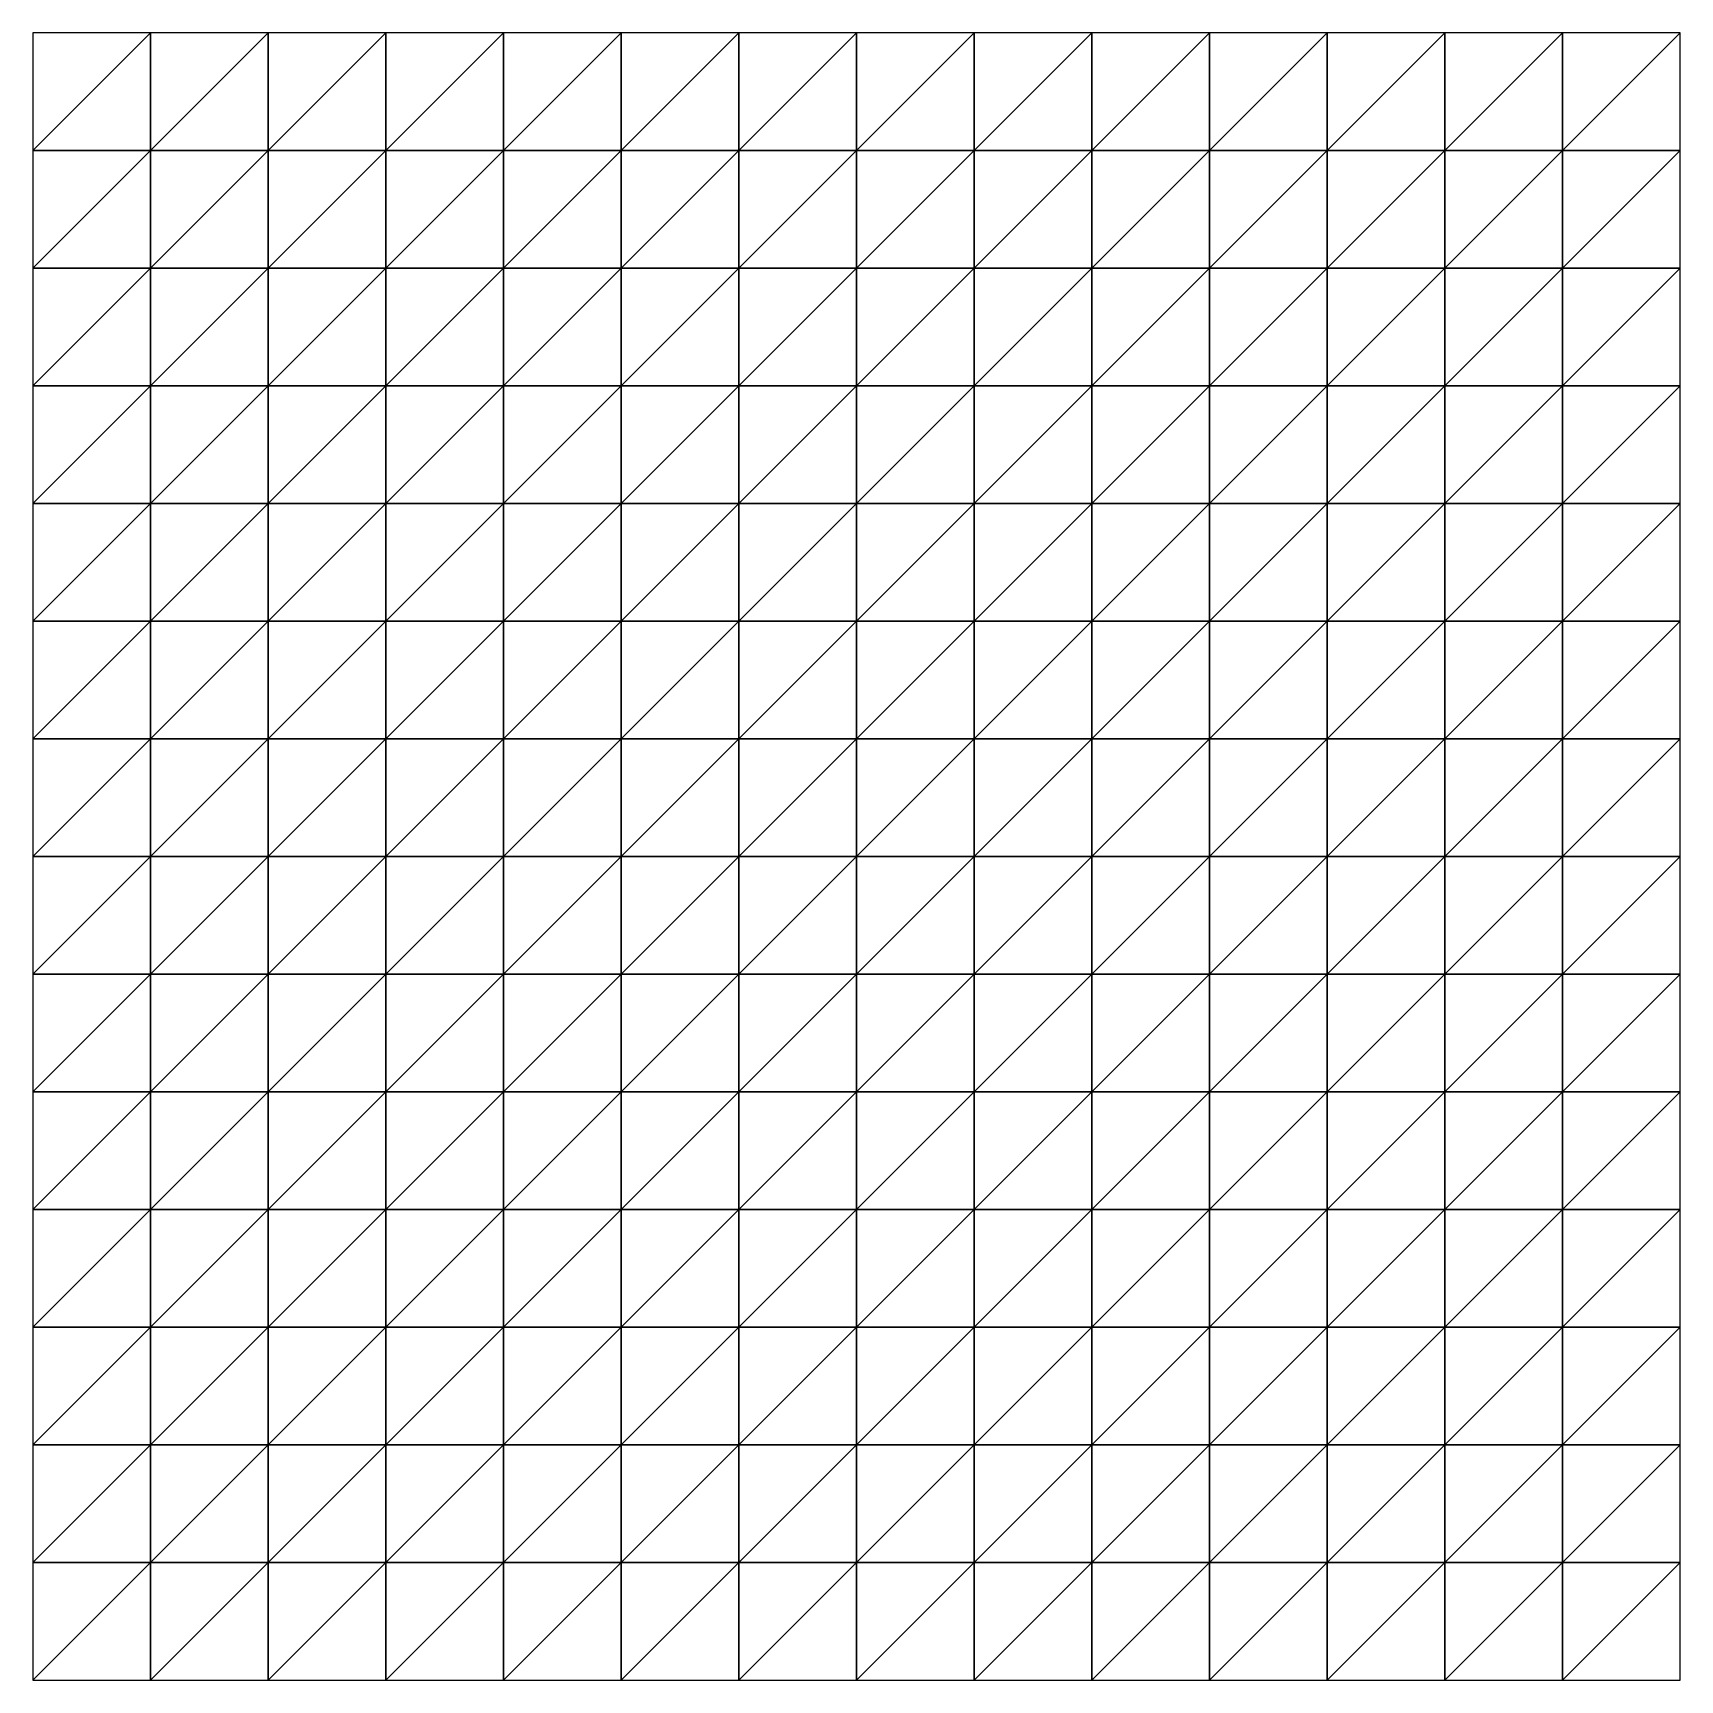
# Model space of a CAD drawing. Header units: metres. Extents: x 0 to 140, y 0 to 140.
import ezdxf

# ---------------------------------------------------------------- set-up
doc = ezdxf.new("R2010")
doc.units = ezdxf.units.M
doc.layers.add('TOPOGRAPHY', color=7, linetype='Continuous')

msp = doc.modelspace()

# ---------------------------------------------------------------- linework, layer by layer
at = {"layer": 'TOPOGRAPHY'}
for points in [[(0, 130), (10, 130), (10, 140)], [(0, 130), (10, 140), (0, 140)], [(10, 130), (20, 130), (20, 140)], [(10, 130), (20, 140), (10, 140)], [(20, 130), (30, 130), (30, 140)], [(20, 130), (30, 140), (20, 140)], [(30, 130), (40, 130), (40, 140)], [(30, 130), (40, 140), (30, 140)], [(40, 130), (50, 130), (50, 140)], [(40, 130), (50, 140), (40, 140)], [(50, 130), (60, 130), (60, 140)], [(50, 130), (60, 140), (50, 140)], [(60, 130), (70, 130), (70, 140)], [(60, 130), (70, 140), (60, 140)], [(70, 130), (80, 130), (80, 140)], [(70, 130), (80, 140), (70, 140)], [(80, 130), (90, 130), (90, 140)], [(80, 130), (90, 140), (80, 140)], [(90, 130), (100, 130), (100, 140)], [(90, 130), (100, 140), (90, 140)], [(100, 130), (110, 130), (110, 140)], [(100, 130), (110, 140), (100, 140)], [(110, 130), (120, 130), (120, 140)], [(110, 130), (120, 140), (110, 140)], [(120, 130), (130, 130), (130, 140)], [(120, 130), (130, 140), (120, 140)], [(130, 130), (140, 130), (140, 140)], [(130, 130), (140, 140), (130, 140)], [(0, 120), (10, 120), (10, 130)], [(0, 120), (10, 130), (0, 130)], [(10, 120), (20, 120), (20, 130)], [(10, 120), (20, 130), (10, 130)], [(20, 120), (30, 120), (30, 130)], [(20, 120), (30, 130), (20, 130)], [(30, 120), (40, 120), (40, 130)], [(30, 120), (40, 130), (30, 130)], [(40, 120), (50, 120), (50, 130)], [(40, 120), (50, 130), (40, 130)], [(50, 120), (60, 120), (60, 130)], [(50, 120), (60, 130), (50, 130)], [(60, 120), (70, 120), (70, 130)], [(60, 120), (70, 130), (60, 130)], [(70, 120), (80, 120), (80, 130)], [(70, 120), (80, 130), (70, 130)], [(80, 120), (90, 120), (90, 130)], [(80, 120), (90, 130), (80, 130)], [(90, 120), (100, 120), (100, 130)], [(90, 120), (100, 130), (90, 130)], [(100, 120), (110, 120), (110, 130)], [(100, 120), (110, 130), (100, 130)], [(110, 120), (120, 120), (120, 130)], [(110, 120), (120, 130), (110, 130)], [(120, 120), (130, 120), (130, 130)], [(120, 120), (130, 130), (120, 130)], [(130, 120), (140, 120), (140, 130)], [(130, 120), (140, 130), (130, 130)], [(0, 110), (10, 110), (10, 120)], [(0, 110), (10, 120), (0, 120)], [(10, 110), (20, 110), (20, 120)], [(10, 110), (20, 120), (10, 120)], [(20, 110), (30, 110), (30, 120)], [(20, 110), (30, 120), (20, 120)], [(30, 110), (40, 110), (40, 120)], [(30, 110), (40, 120), (30, 120)], [(40, 110), (50, 110), (50, 120)], [(40, 110), (50, 120), (40, 120)], [(50, 110), (60, 110), (60, 120)], [(50, 110), (60, 120), (50, 120)], [(60, 110), (70, 110), (70, 120)], [(60, 110), (70, 120), (60, 120)], [(70, 110), (80, 110), (80, 120)], [(70, 110), (80, 120), (70, 120)], [(80, 110), (90, 110), (90, 120)], [(80, 110), (90, 120), (80, 120)], [(90, 110), (100, 110), (100, 120)], [(90, 110), (100, 120), (90, 120)], [(100, 110), (110, 110), (110, 120)], [(100, 110), (110, 120), (100, 120)], [(110, 110), (120, 110), (120, 120)], [(110, 110), (120, 120), (110, 120)], [(120, 110), (130, 110), (130, 120)], [(120, 110), (130, 120), (120, 120)], [(130, 110), (140, 110), (140, 120)], [(130, 110), (140, 120), (130, 120)], [(0, 100), (10, 100), (10, 110)], [(0, 100), (10, 110), (0, 110)], [(10, 100), (20, 100), (20, 110)], [(10, 100), (20, 110), (10, 110)], [(20, 100), (30, 100), (30, 110)], [(20, 100), (30, 110), (20, 110)], [(30, 100), (40, 100), (40, 110)], [(30, 100), (40, 110), (30, 110)], [(40, 100), (50, 100), (50, 110)], [(40, 100), (50, 110), (40, 110)], [(50, 100), (60, 100), (60, 110)], [(50, 100), (60, 110), (50, 110)], [(60, 100), (70, 100), (70, 110)], [(60, 100), (70, 110), (60, 110)], [(70, 100), (80, 100), (80, 110)], [(70, 100), (80, 110), (70, 110)], [(80, 100), (90, 100), (90, 110)], [(80, 100), (90, 110), (80, 110)], [(90, 100), (100, 100), (100, 110)], [(90, 100), (100, 110), (90, 110)], [(100, 100), (110, 100), (110, 110)], [(100, 100), (110, 110), (100, 110)], [(110, 100), (120, 100), (120, 110)], [(110, 100), (120, 110), (110, 110)], [(120, 100), (130, 100), (130, 110)], [(120, 100), (130, 110), (120, 110)], [(130, 100), (140, 100), (140, 110)], [(130, 100), (140, 110), (130, 110)], [(0, 90), (10, 90), (10, 100)], [(0, 90), (10, 100), (0, 100)], [(10, 90), (20, 90), (20, 100)], [(10, 90), (20, 100), (10, 100)], [(20, 90), (30, 90), (30, 100)], [(20, 90), (30, 100), (20, 100)], [(30, 90), (40, 90), (40, 100)], [(30, 90), (40, 100), (30, 100)], [(40, 90), (50, 90), (50, 100)], [(40, 90), (50, 100), (40, 100)], [(50, 90), (60, 90), (60, 100)], [(50, 90), (60, 100), (50, 100)], [(60, 90), (70, 90), (70, 100)], [(60, 90), (70, 100), (60, 100)], [(70, 90), (80, 90), (80, 100)], [(70, 90), (80, 100), (70, 100)], [(80, 90), (90, 90), (90, 100)], [(80, 90), (90, 100), (80, 100)], [(90, 90), (100, 90), (100, 100)], [(90, 90), (100, 100), (90, 100)], [(100, 90), (110, 90), (110, 100)], [(100, 90), (110, 100), (100, 100)], [(110, 90), (120, 90), (120, 100)], [(110, 90), (120, 100), (110, 100)], [(120, 90), (130, 90), (130, 100)], [(120, 90), (130, 100), (120, 100)], [(130, 90), (140, 90), (140, 100)], [(130, 90), (140, 100), (130, 100)], [(0, 80), (10, 80), (10, 90)], [(0, 80), (10, 90), (0, 90)], [(10, 80), (20, 80), (20, 90)], [(10, 80), (20, 90), (10, 90)], [(20, 80), (30, 80), (30, 90)], [(20, 80), (30, 90), (20, 90)], [(30, 80), (40, 80), (40, 90)], [(30, 80), (40, 90), (30, 90)], [(40, 80), (50, 80), (50, 90)], [(40, 80), (50, 90), (40, 90)], [(50, 80), (60, 80), (60, 90)], [(50, 80), (60, 90), (50, 90)], [(60, 80), (70, 80), (70, 90)], [(60, 80), (70, 90), (60, 90)], [(70, 80), (80, 80), (80, 90)], [(70, 80), (80, 90), (70, 90)], [(80, 80), (90, 80), (90, 90)], [(80, 80), (90, 90), (80, 90)], [(90, 80), (100, 80), (100, 90)], [(90, 80), (100, 90), (90, 90)], [(100, 80), (110, 80), (110, 90)], [(100, 80), (110, 90), (100, 90)], [(110, 80), (120, 80), (120, 90)], [(110, 80), (120, 90), (110, 90)], [(120, 80), (130, 80), (130, 90)], [(120, 80), (130, 90), (120, 90)], [(130, 80), (140, 80), (140, 90)], [(130, 80), (140, 90), (130, 90)], [(0, 70), (10, 70), (10, 80)], [(0, 70), (10, 80), (0, 80)], [(10, 70), (20, 70), (20, 80)], [(10, 70), (20, 80), (10, 80)], [(20, 70), (30, 70), (30, 80)], [(20, 70), (30, 80), (20, 80)], [(30, 70), (40, 70), (40, 80)], [(30, 70), (40, 80), (30, 80)], [(40, 70), (50, 70), (50, 80)], [(40, 70), (50, 80), (40, 80)], [(50, 70), (60, 70), (60, 80)], [(50, 70), (60, 80), (50, 80)], [(60, 70), (70, 70), (70, 80)], [(60, 70), (70, 80), (60, 80)], [(70, 70), (80, 70), (80, 80)], [(70, 70), (80, 80), (70, 80)], [(80, 70), (90, 70), (90, 80)], [(80, 70), (90, 80), (80, 80)], [(90, 70), (100, 70), (100, 80)], [(90, 70), (100, 80), (90, 80)], [(100, 70), (110, 70), (110, 80)], [(100, 70), (110, 80), (100, 80)], [(110, 70), (120, 70), (120, 80)], [(110, 70), (120, 80), (110, 80)], [(120, 70), (130, 70), (130, 80)], [(120, 70), (130, 80), (120, 80)], [(130, 70), (140, 70), (140, 80)], [(130, 70), (140, 80), (130, 80)], [(0, 60), (10, 60), (10, 70)], [(0, 60), (10, 70), (0, 70)], [(10, 60), (20, 60), (20, 70)], [(10, 60), (20, 70), (10, 70)], [(20, 60), (30, 60), (30, 70)], [(20, 60), (30, 70), (20, 70)], [(30, 60), (40, 60), (40, 70)], [(30, 60), (40, 70), (30, 70)], [(40, 60), (50, 60), (50, 70)], [(40, 60), (50, 70), (40, 70)], [(50, 60), (60, 60), (60, 70)], [(50, 60), (60, 70), (50, 70)], [(60, 60), (70, 60), (70, 70)], [(60, 60), (70, 70), (60, 70)], [(70, 60), (80, 60), (80, 70)], [(70, 60), (80, 70), (70, 70)], [(80, 60), (90, 60), (90, 70)], [(80, 60), (90, 70), (80, 70)], [(90, 60), (100, 60), (100, 70)], [(90, 60), (100, 70), (90, 70)], [(100, 60), (110, 60), (110, 70)], [(100, 60), (110, 70), (100, 70)], [(110, 60), (120, 60), (120, 70)], [(110, 60), (120, 70), (110, 70)], [(120, 60), (130, 60), (130, 70)], [(120, 60), (130, 70), (120, 70)], [(130, 60), (140, 60), (140, 70)], [(130, 60), (140, 70), (130, 70)], [(0, 50), (10, 50), (10, 60)], [(0, 50), (10, 60), (0, 60)], [(10, 50), (20, 50), (20, 60)], [(10, 50), (20, 60), (10, 60)], [(20, 50), (30, 50), (30, 60)], [(20, 50), (30, 60), (20, 60)], [(30, 50), (40, 50), (40, 60)], [(30, 50), (40, 60), (30, 60)], [(40, 50), (50, 50), (50, 60)], [(40, 50), (50, 60), (40, 60)], [(50, 50), (60, 50), (60, 60)], [(50, 50), (60, 60), (50, 60)], [(60, 50), (70, 50), (70, 60)], [(60, 50), (70, 60), (60, 60)], [(70, 50), (80, 50), (80, 60)], [(70, 50), (80, 60), (70, 60)], [(80, 50), (90, 50), (90, 60)], [(80, 50), (90, 60), (80, 60)], [(90, 50), (100, 50), (100, 60)], [(90, 50), (100, 60), (90, 60)], [(100, 50), (110, 50), (110, 60)], [(100, 50), (110, 60), (100, 60)], [(110, 50), (120, 50), (120, 60)], [(110, 50), (120, 60), (110, 60)], [(120, 50), (130, 50), (130, 60)], [(120, 50), (130, 60), (120, 60)], [(130, 50), (140, 50), (140, 60)], [(130, 50), (140, 60), (130, 60)], [(0, 40), (10, 40), (10, 50)], [(0, 40), (10, 50), (0, 50)], [(10, 40), (20, 40), (20, 50)], [(10, 40), (20, 50), (10, 50)], [(20, 40), (30, 40), (30, 50)], [(20, 40), (30, 50), (20, 50)], [(30, 40), (40, 40), (40, 50)], [(30, 40), (40, 50), (30, 50)], [(40, 40), (50, 40), (50, 50)], [(40, 40), (50, 50), (40, 50)], [(50, 40), (60, 40), (60, 50)], [(50, 40), (60, 50), (50, 50)], [(60, 40), (70, 40), (70, 50)], [(60, 40), (70, 50), (60, 50)], [(70, 40), (80, 40), (80, 50)], [(70, 40), (80, 50), (70, 50)], [(80, 40), (90, 40), (90, 50)], [(80, 40), (90, 50), (80, 50)], [(90, 40), (100, 40), (100, 50)], [(90, 40), (100, 50), (90, 50)], [(100, 40), (110, 40), (110, 50)], [(100, 40), (110, 50), (100, 50)], [(110, 40), (120, 40), (120, 50)], [(110, 40), (120, 50), (110, 50)], [(120, 40), (130, 40), (130, 50)], [(120, 40), (130, 50), (120, 50)], [(130, 40), (140, 40), (140, 50)], [(130, 40), (140, 50), (130, 50)], [(0, 30), (10, 30), (10, 40)], [(0, 30), (10, 40), (0, 40)], [(10, 30), (20, 30), (20, 40)], [(10, 30), (20, 40), (10, 40)], [(20, 30), (30, 30), (30, 40)], [(20, 30), (30, 40), (20, 40)], [(30, 30), (40, 30), (40, 40)], [(30, 30), (40, 40), (30, 40)], [(40, 30), (50, 30), (50, 40)], [(40, 30), (50, 40), (40, 40)], [(50, 30), (60, 30), (60, 40)], [(50, 30), (60, 40), (50, 40)], [(60, 30), (70, 30), (70, 40)], [(60, 30), (70, 40), (60, 40)], [(70, 30), (80, 30), (80, 40)], [(70, 30), (80, 40), (70, 40)], [(80, 30), (90, 30), (90, 40)], [(80, 30), (90, 40), (80, 40)], [(90, 30), (100, 30), (100, 40)], [(90, 30), (100, 40), (90, 40)], [(100, 30), (110, 30), (110, 40)], [(100, 30), (110, 40), (100, 40)], [(110, 30), (120, 30), (120, 40)], [(110, 30), (120, 40), (110, 40)], [(120, 30), (130, 30), (130, 40)], [(120, 30), (130, 40), (120, 40)], [(130, 30), (140, 30), (140, 40)], [(130, 30), (140, 40), (130, 40)], [(0, 20), (10, 20), (10, 30)], [(0, 20), (10, 30), (0, 30)], [(10, 20), (20, 20), (20, 30)], [(10, 20), (20, 30), (10, 30)], [(20, 20), (30, 20), (30, 30)], [(20, 20), (30, 30), (20, 30)], [(30, 20), (40, 20), (40, 30)], [(30, 20), (40, 30), (30, 30)], [(40, 20), (50, 20), (50, 30)], [(40, 20), (50, 30), (40, 30)], [(50, 20), (60, 20), (60, 30)], [(50, 20), (60, 30), (50, 30)], [(60, 20), (70, 20), (70, 30)], [(60, 20), (70, 30), (60, 30)], [(70, 20), (80, 20), (80, 30)], [(70, 20), (80, 30), (70, 30)], [(80, 20), (90, 20), (90, 30)], [(80, 20), (90, 30), (80, 30)], [(90, 20), (100, 20), (100, 30)], [(90, 20), (100, 30), (90, 30)], [(100, 20), (110, 20), (110, 30)], [(100, 20), (110, 30), (100, 30)], [(110, 20), (120, 20), (120, 30)], [(110, 20), (120, 30), (110, 30)], [(120, 20), (130, 20), (130, 30)], [(120, 20), (130, 30), (120, 30)], [(130, 20), (140, 20), (140, 30)], [(130, 20), (140, 30), (130, 30)], [(0, 10), (10, 10), (10, 20)], [(0, 10), (10, 20), (0, 20)], [(10, 10), (20, 10), (20, 20)], [(10, 10), (20, 20), (10, 20)], [(20, 10), (30, 10), (30, 20)], [(20, 10), (30, 20), (20, 20)], [(30, 10), (40, 10), (40, 20)], [(30, 10), (40, 20), (30, 20)], [(40, 10), (50, 10), (50, 20)], [(40, 10), (50, 20), (40, 20)], [(50, 10), (60, 10), (60, 20)], [(50, 10), (60, 20), (50, 20)], [(60, 10), (70, 10), (70, 20)], [(60, 10), (70, 20), (60, 20)], [(70, 10), (80, 10), (80, 20)], [(70, 10), (80, 20), (70, 20)], [(80, 10), (90, 10), (90, 20)], [(80, 10), (90, 20), (80, 20)], [(90, 10), (100, 10), (100, 20)], [(90, 10), (100, 20), (90, 20)], [(100, 10), (110, 10), (110, 20)], [(100, 10), (110, 20), (100, 20)], [(110, 10), (120, 10), (120, 20)], [(110, 10), (120, 20), (110, 20)], [(120, 10), (130, 10), (130, 20)], [(120, 10), (130, 20), (120, 20)], [(130, 10), (140, 10), (140, 20)], [(130, 10), (140, 20), (130, 20)], [(0, 0), (10, 0), (10, 10)], [(0, 0), (10, 10), (0, 10)], [(10, 0), (20, 0), (20, 10)], [(10, 0), (20, 10), (10, 10)], [(20, 0), (30, 0), (30, 10)], [(20, 0), (30, 10), (20, 10)], [(30, 0), (40, 0), (40, 10)], [(30, 0), (40, 10), (30, 10)], [(40, 0), (50, 0), (50, 10)], [(40, 0), (50, 10), (40, 10)], [(50, 0), (60, 0), (60, 10)], [(50, 0), (60, 10), (50, 10)], [(60, 0), (70, 0), (70, 10)], [(60, 0), (70, 10), (60, 10)], [(70, 0), (80, 0), (80, 10)], [(70, 0), (80, 10), (70, 10)], [(80, 0), (90, 0), (90, 10)], [(80, 0), (90, 10), (80, 10)], [(90, 0), (100, 0), (100, 10)], [(90, 0), (100, 10), (90, 10)], [(100, 0), (110, 0), (110, 10)], [(100, 0), (110, 10), (100, 10)], [(110, 0), (120, 0), (120, 10)], [(110, 0), (120, 10), (110, 10)], [(120, 0), (130, 0), (130, 10)], [(120, 0), (130, 10), (120, 10)], [(130, 0), (140, 0), (140, 10)], [(130, 0), (140, 10), (130, 10)]]:
    msp.add_3dface(points, dxfattribs=at)

doc.saveas('drawing.dxf')
